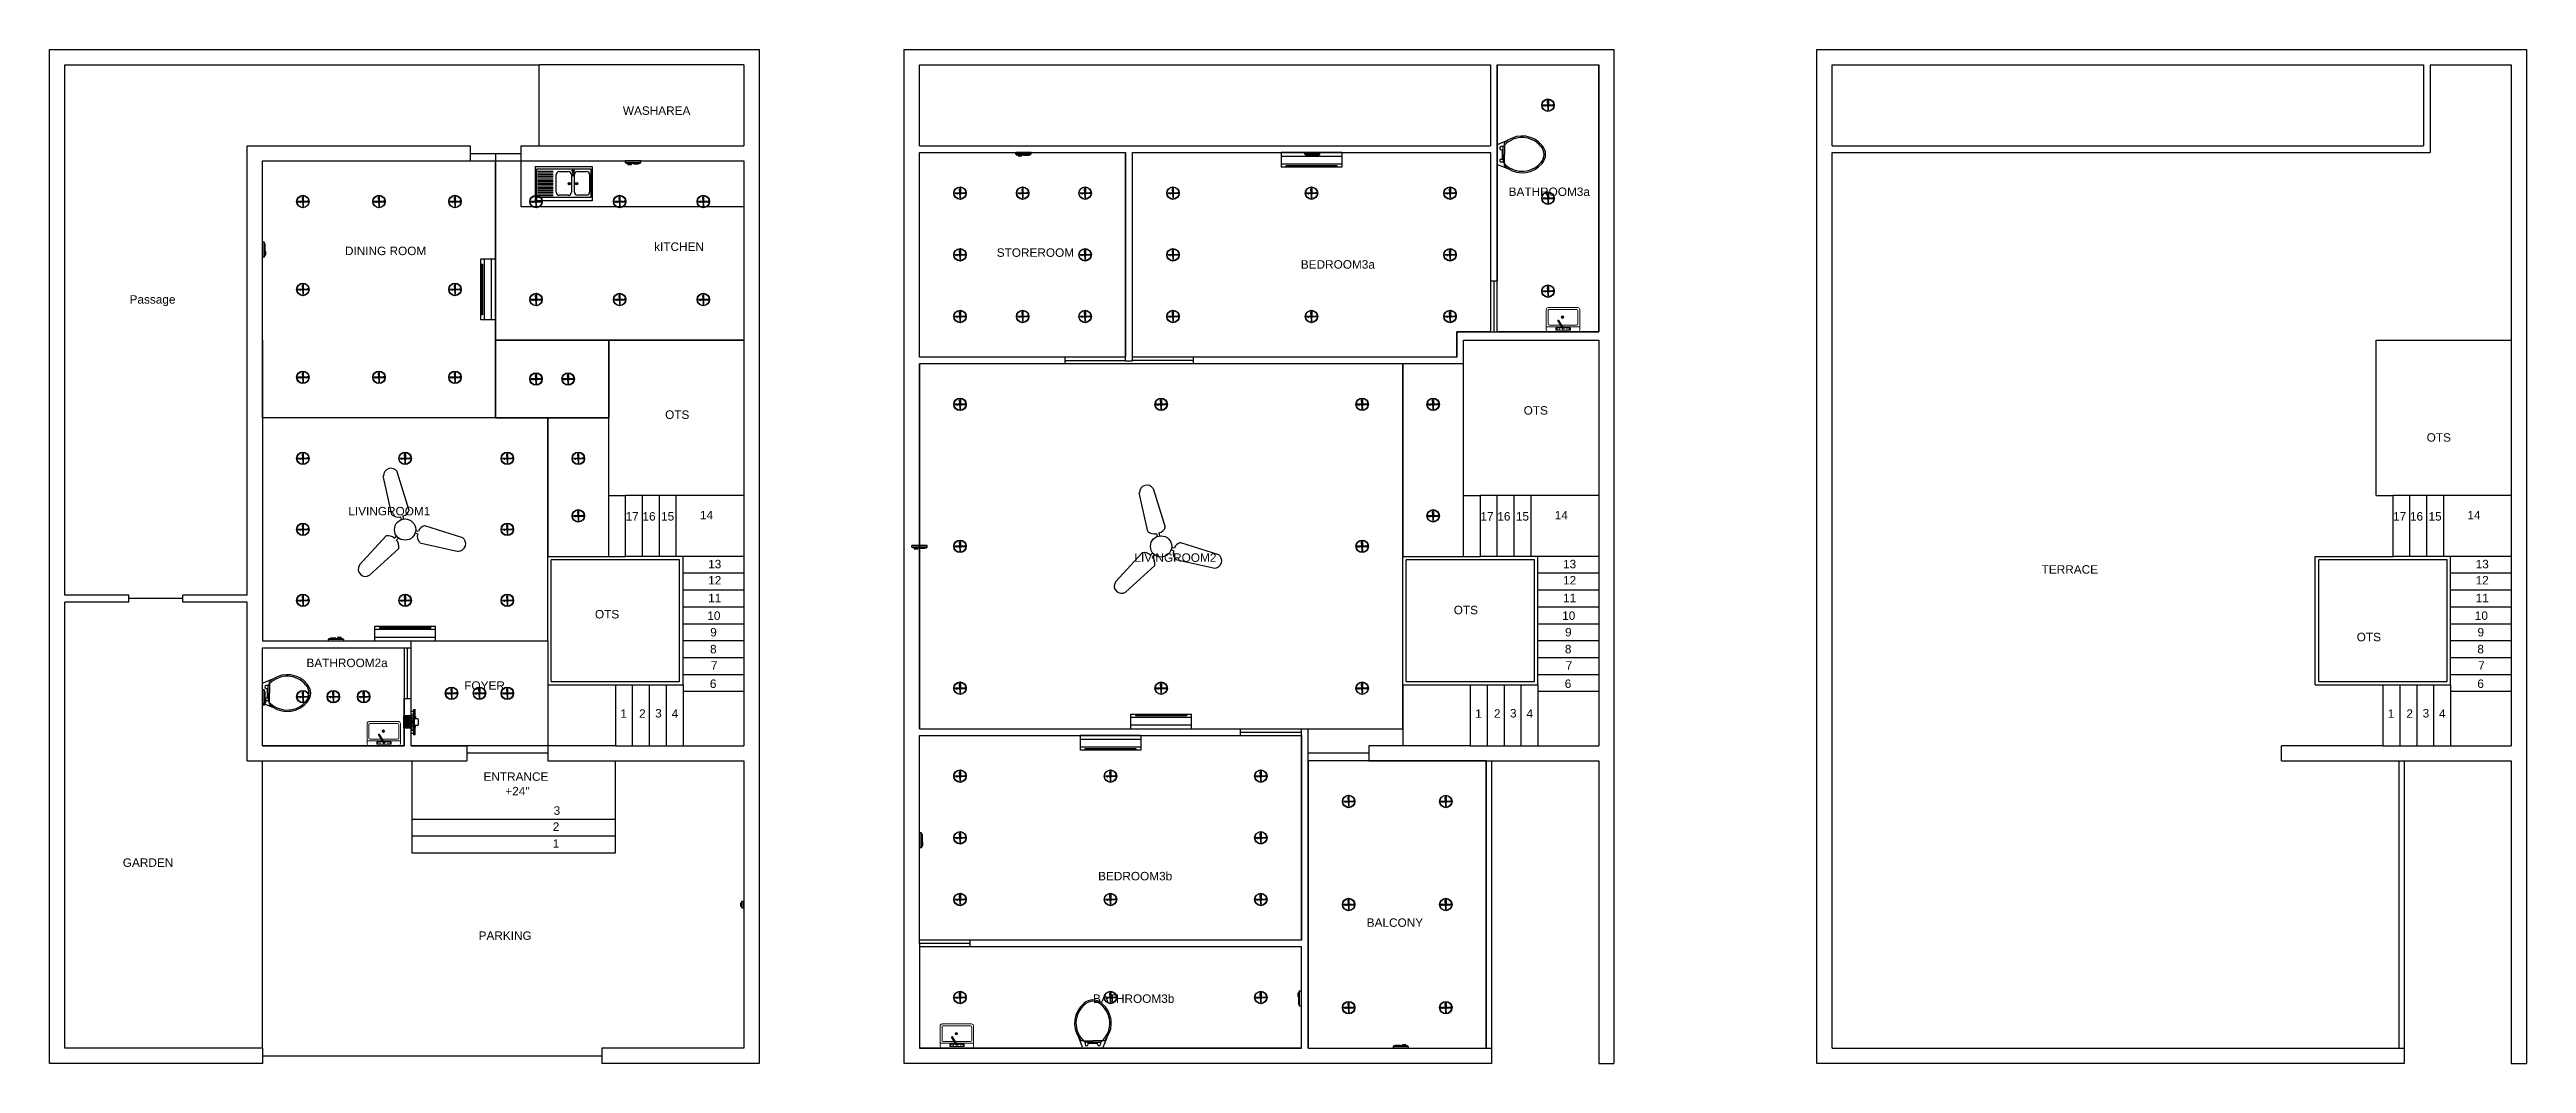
# Model space of a CAD drawing. Header units: inches. Extents: x 26 to 1492, y 12 to 612.
import ezdxf

# ---------------------------------------------------------------- set-up
doc = ezdxf.new("R2010")
doc.units = ezdxf.units.IN
doc.header["$MEASUREMENT"] = 0
for name, color, linetype in [('Balcony', 7, 'Continuous'), ('BathRoom2a', 7, 'Continuous'), ('BathRoom3a', 7, 'Continuous'), ('BathRoom3b', 7, 'Continuous'), ('BedRoom3a', 7, 'Continuous'), ('BedRoom3b', 7, 'Continuous'), ('Boundary', 7, 'Continuous'), ('CeilingLight', 7, 'Continuous'), ('DinningRoom', 7, 'Continuous'), ('Door2.6fPanel', 7, 'Continuous'), ('Door3fPanel', 7, 'Continuous'), ('Door4fPanel', 7, 'Continuous'), ('Entrance', 7, 'Continuous'), ('Entrance_Staircase', 7, 'Continuous'), ('Entrance_wall', 7, 'Continuous'), ('EvSwitch', 7, 'Continuous'), ('Foyer', 7, 'Continuous'), ('Garden', 7, 'Continuous'), ('Kitchen', 7, 'Continuous'), ('LivingRoom1', 7, 'Continuous'), ('LivingRoom2', 7, 'Continuous'), ('Main_gate', 7, 'Continuous'), ('OTS1', 7, 'Continuous'), ('OTS2', 7, 'Continuous'), ('Parking', 7, 'Continuous'), ('Passage', 7, 'Continuous'), ('Sink', 7, 'Continuous'), ('Staircase', 7, 'Continuous'), ('Staircase_innerwall', 7, 'Continuous'), ('Staircase_outertwall', 7, 'Continuous'), ('StoreRoom', 7, 'Continuous'), ('Terrace', 7, 'Continuous'), ('WashArea', 7, 'Continuous'), ('WashBasin', 7, 'Continuous'), ('WC', 7, 'Continuous')]:
    doc.layers.add(name, color=color, linetype=linetype)
doc.styles.get("Standard").update_dxf_attribs({"font": 'arial.ttf'})

# ---------------------------------------------------------------- blocks, each defined once
blk = doc.blocks.new('Sink')
at = {"color": 0}
for p, q in [((0, 20.2), (33.8, 20.2)), ((0, 20.2), (0, 0)), ((0.7, 18.6), (0.7, 2)), ((33.1, 18.6), (0.7, 18.6)), ((10.6, 17.3), (1.6, 17.3)), ((10.6, 16.3), (1.6, 16.3)), ((10.6, 15.3), (1.6, 15.3)), ((12.4, 5), (12.4, 15.5)), ((14.2, 17.3), (19.6, 17.3)), ((21.4, 15.5), (21.4, 5)), ((22.1, 18.1), (22.1, 17.3)), ((22.7, 18.1), (22.1, 18.1)), ((22.1, 17.3), (22.3, 14.8)), ((22.3, 14.8), (22.3, 14.7)), ((22.3, 14.7), (22.4, 14.6)), ((22.7, 17.3), (22.5, 14.8)), ((22.5, 14.8), (22.5, 14.7)), ((22.5, 14.7), (22.5, 14.6)), ((22.7, 18.1), (22.7, 17.3)), ((23.2, 5.1), (23.2, 15.5)), ((25, 17.3), (30.4, 17.3)), ((32.2, 15.5), (32.2, 5.1)), ((33.1, 2), (33.1, 18.6)), ((33.8, 20.2), (33.8, 0)), ((33.8, 15.1), (33.8, 16.7)), ((33.8, 0), (0, 0)), ((0.7, 2), (33.1, 2)), ((10.6, 14.3), (1.6, 14.3)), ((10.6, 13.3), (1.6, 13.3)), ((1.6, 12.4), (10.6, 12.4)), ((1.6, 11.5), (10.6, 11.5)), ((1.6, 10.6), (10.6, 10.6)), ((1.6, 9.7), (10.6, 9.7)), ((1.6, 8.8), (10.6, 8.8)), ((1.6, 7.9), (10.6, 7.9)), ((1.6, 7), (10.6, 7)), ((1.6, 6.1), (10.6, 6.1)), ((1.6, 5.1), (10.6, 5.1)), ((1.6, 5.1), (10.6, 5.1)), ((1.6, 4.1), (10.6, 4.1)), ((1.6, 3.1), (10.6, 3.1)), ((19.6, 3.2), (14.2, 3.2)), ((19.7, 10.4), (20.2, 10.2)), ((19.7, 10.3), (20.1, 10.1)), ((19.9, 9.7), (20.1, 10.1)), ((20, 9.6), (20.2, 10.1)), ((20.2, 10.2), (20.4, 10.7)), ((20.2, 10.1), (20.6, 9.9)), ((20.3, 10.2), (20.5, 10.6)), ((20.3, 10.2), (20.7, 10)), ((22.5, 14.6), (22.4, 14.6)), ((22.4, 14.6), (22.4, 14.6)), ((24.1, 10.3), (24.5, 10.1)), ((24.2, 10.4), (24.6, 10.2)), ((24.3, 9.7), (24.5, 10.1)), ((24.5, 9.6), (24.6, 10.1)), ((24.6, 10.2), (24.8, 10.7)), ((24.6, 10.1), (25.1, 9.9)), ((24.7, 10.2), (24.9, 10.6)), ((24.7, 10.2), (25.1, 10)), ((30.4, 3.3), (25, 3.3))]:
    blk.add_line(p, q, dxfattribs=at)
for points in [[(21.8, 17.4, 0.17747), (21.9, 17.4, 0.103681), (21.9, 17.5, 0.06385), (22, 17.6, 0.050025), (22, 17.7, 0.050025), (22, 17.8, 0.06385), (21.9, 17.9, 0.103681), (21.9, 18, 0.17747), (21.8, 18, 0.17747), (21.8, 18, 0.103681), (21.7, 17.9, 0.06385), (21.7, 17.8, 0.050025), (21.7, 17.7, 0.050025), (21.7, 17.6, 0.06385), (21.7, 17.5, 0.103681), (21.8, 17.4, 0.17747)], [(23, 17.4, -0.17747), (22.9, 17.4, -0.103681), (22.9, 17.5, -0.06385), (22.9, 17.6, -0.050025), (22.8, 17.7, -0.050025), (22.9, 17.8, -0.06385), (22.9, 17.9, -0.103681), (22.9, 18, -0.17747), (23, 18, -0.17747), (23, 18, -0.103681), (23.1, 17.9, -0.06385), (23.1, 17.8, -0.050025), (23.2, 17.7, -0.050025), (23.1, 17.6, -0.06385), (23.1, 17.5, -0.103681), (23.1, 17.4, -0.17747)]]:
    blk.add_lwpolyline(points, format="xyb", close=True, dxfattribs=at)
for points in [[(21.9, 18), (22.1, 17.9)], [(22.1, 17.5), (21.9, 17.4)], [(22.9, 18), (22.7, 17.9)], [(22.7, 17.5), (22.9, 17.4)]]:
    blk.add_lwpolyline(points, dxfattribs=at)
for centre, radius in [((20.2, 10.1), 0.648), ((20.2, 10.1), 0.53), ((24.6, 10.1), 0.648), ((24.6, 10.1), 0.53)]:
    blk.add_circle(centre, radius, dxfattribs=at)
for centre, start, end in [((14.2, 15.5), 90, 180), ((19.6, 15.5), 0, 90), ((25, 15.5), 90, 180), ((30.4, 15.5), 0, 90), ((14.2, 5), 180, 270), ((19.6, 5), 270, 0), ((25, 5.1), 180, 270), ((30.4, 5.1), 270, 0)]:
    blk.add_arc(centre, 1.8, start, end, dxfattribs=at)
blk = doc.blocks.new('WashBasin')
at = {"color": 0, "lineweight": 0}
for p, q in [((-8.8, 0), (8.8, 0)), ((-9.9, -13.2), (-9.9, -1.1)), ((-9.9, -2.9), (9.9, -2.9)), ((-8.8, -12.5), (-8.8, -4.6)), ((8.8, -14.3), (-8.8, -14.3)), ((-8.1, -3.9), (8.1, -3.9)), ((8.1, -13.2), (-8.1, -13.2)), ((-4.4, -2.3), (-4.4, -0.9)), ((-4.4, -0.9), (4.2, -0.9)), ((-0.1, -2.3), (-4.4, -2.3)), ((-4, -1.4), (-4, -1.8)), ((-3.6, -1.4), (-4, -1.4)), ((-4, -1.8), (-3.6, -1.8)), ((-0.2, -2.1), (2.5, -6.7)), ((3.1, -6.4), (0.4, -1.8)), ((4.2, -2.3), (0.7, -2.3)), ((3.4, -1.4), (3.8, -1.4)), ((3.8, -1.8), (3.4, -1.8)), ((3.8, -1.4), (3.8, -1.8)), ((4.2, -0.9), (4.2, -2.3)), ((8.8, -4.6), (8.8, -12.5)), ((9.9, -1.1), (9.9, -13.2))]:
    blk.add_line(p, q, dxfattribs=at)
for centre, radius in [((-3, -1.6), 0.714), ((-0.1, -1.6), 0.535), ((0.3, -8.6), 0.714), ((0.3, -8.6), 0.357), ((2.8, -1.6), 0.714)]:
    blk.add_circle(centre, radius, dxfattribs=at)
for centre, radius, start, end in [((-8.8, -1.1), 1.07, 90, 180), ((8.8, -1.1), 1.07, 0, 90), ((-8.8, -13.2), 1.07, 180, 270), ((-8.1, -4.6), 0.714, 90, 180), ((-8.1, -12.5), 0.714, 180, 270), ((2.8, -6.5), 0.357, 210, 30), ((8.1, -4.6), 0.714, 0, 90), ((8.1, -12.5), 0.714, 270, 0), ((8.8, -13.2), 1.07, 270, 0)]:
    blk.add_arc(centre, radius, start, end, dxfattribs=at)
blk = doc.blocks.new('Toilet sheet')
at = {"layer": 'WC'}
for p, q in [((0, 0), (-5.5, 0)), ((0, 0), (5.5, 0)), ((-6.1, -0.5), (-8.4, -6.3)), ((-6.8, -4.3), (-5.6, -4.3)), ((-5.6, -4.3), (0, -4.3)), ((-4.6, -3.5), (-4.6, -2.3)), ((0, -3.5), (-4.6, -3.5)), ((-2.8, -2.3), (-2.8, -2.9)), ((2.8, -2.9), (-2.8, -2.9)), ((-2.8, -2.9), (-2.8, -3.5)), ((0, -3.5), (4.6, -3.5)), ((5.6, -4.3), (0, -4.3)), ((2.8, -2.3), (2.8, -2.9)), ((2.8, -2.9), (2.8, -3.5)), ((4.6, -3.5), (4.6, -2.3)), ((5.6, -4.3), (6.8, -4.3)), ((6.1, -0.5), (8.4, -6.3))]:
    blk.add_line(p, q, dxfattribs=at)
for centre, radius, start, end in [((-5.5, -0.7), 0.716, 90, 158.9586), ((5.5, -0.7), 0.716, 21.0414, 90), ((4.4, -14.7), 15.3, 146.4185, 230.4294), ((4.4, -14.7), 14.4, 137.0418, 230.4294), ((4.4, -14.7), 15.3, 137.0418, 146.4185), ((4.4, -14.7), 14.4, 133.7957, 137.0418), ((4.4, -14.7), 14.4, 128.5915, 133.7957), ((-3.7, -2.3), 0.911, 0, 180), ((3.7, -2.3), 0.911, 0, 180), ((-4.4, -14.7), 14.4, 46.2043, 51.4085), ((-4.4, -14.7), 14.4, 309.5706, 46.2043), ((-4.4, -14.7), 15.3, 309.5706, 33.5815), ((-4.4, -14.7), 15.3, 33.5815, 42.9582), ((0.4, -19.6), 9.02, 230.4294, 267.624), ((0.4, -19.6), 8.16, 230.4294, 267.3753), ((-0.4, -19.6), 8.16, 272.6247, 309.5706), ((-0.4, -19.6), 9.02, 272.376, 309.5706)]:
    blk.add_arc(centre, radius, start, end, dxfattribs=at)
blk = doc.blocks.new('SM_L')
at = {"layer": 'CeilingLight'}
for p, q in [((-2.9, 0.2), (-0.1, 0.2)), ((-2.9, 0.2), (-2.9, -0.1)), ((-0.1, 3.2), (-0.1, 2.7)), ((-0.1, 3.2), (0.2, 3.2)), ((-0.1, 0.6), (-0.1, 0.2)), ((0.2, 3.2), (0.2, 0.2)), ((0.2, 0.2), (2.1, 0.2)), ((2.7, 0.2), (3.1, 0.2)), ((3.1, 0.2), (2.7, 0.2)), ((3.1, 0.2), (3.1, -0.1)), ((-2.9, -0.1), (-1.9, -0.1)), ((-0.1, -0.2), (-0.1, -2.8)), ((-0.1, -2.8), (0.2, -2.8)), ((0.2, -0.1), (0.2, -0.8)), ((0.2, -2.5), (0.2, -2.8)), ((0.8, -0.1), (3.1, -0.1))]:
    blk.add_line(p, q, dxfattribs=at)
at = {"layer": 'CeilingLight', "color": 2}
for p, q in [((-2.4, -0.1), (-0.1, 0)), ((0.1, -2.4), (-0.3, 2.6)), ((-0.2, 2.1), (-0.3, 2.1)), ((-0.3, 2.1), (-0.3, 1.7)), ((-0.3, 1.7), (-0.2, 1.7)), ((0.3, -2.4), (-0.1, 2.6)), ((0.1, 0.1), (2.6, 0.3)), ((0.1, -0.1), (2.6, 0.1)), ((-2.4, -0.3), (-0.1, -0.1)), ((-1.9, -0.3), (-1.9, -0.4)), ((-1.9, -0.4), (-1.5, -0.4)), ((-1.5, -0.4), (-1.5, -0.3))]:
    blk.add_line(p, q, dxfattribs=at)
at = {"layer": 'CeilingLight'}
for radius in [3.7, 3.5]:
    blk.add_circle((0, 0), radius, dxfattribs=at)
at = {"layer": 'CeilingLight', "color": 2}
for centre, start, end in [((-0.2, 2.6), 8.5783, 180), ((2.6, 0.2), 278.5783, 90), ((-2.4, -0.2), 90, 278.5783), ((0.2, -2.4), 180, 8.5783)]:
    blk.add_arc(centre, 0.1, start, end, dxfattribs=at)
blk = doc.blocks.new('M_SW')
at = {"layer": 'M_SW'}
for p, q in [((-4.5, 1), (4.5, 1)), ((-4.5, 1), (-4.5, 0)), ((-4.5, 0), (4.5, 0)), ((-3.5, 1.5), (3.5, 1.5)), ((-0.1, 1.6), (-3.1, 1.6)), ((-3.1, 1.6), (-3.1, 1.5)), ((-0.1, 1.5), (-0.1, 1.6)), ((2, 2), (1, 2)), ((1, 2), (1, 1.5)), ((2, 1.5), (2, 2)), ((3.1, 2), (2.1, 2)), ((2.1, 2), (2.1, 1.5)), ((3.1, 1.5), (3.1, 2)), ((4.5, 1), (4.5, 0))]:
    blk.add_line(p, q, dxfattribs=at)
for centre, radius, start, end in [((-3.1, -0.5), 2.04, 100.685, 132.4451), ((2.8, -1.1), 2.68, 51.418, 75.4519)]:
    blk.add_arc(centre, radius, start, end, dxfattribs=at)
blk = doc.blocks.new('Fan_C')
for p, q in [((-7.8, 8.8), (-12.9, 31.8)), ((-4.8, 34.3), (2.3, 11.5)), ((-2.8, 7.6), (-2.3, 5.9)), ((-1.3, 8), (-1, 6.2)), ((11.5, 2.3), (33.9, -4.7)), ((-27.1, -21), (-11.2, -3.8)), ((-21.1, -27), (-3.8, -11.2)), ((-6.3, -5.2), (-5, -3.8)), ((-5.1, -6.3), (-3.9, -5)), ((7.4, -2.6), (6, -2.1)), ((7.8, -1.1), (6.3, -0.7)), ((8.8, -7.8), (31.7, -12.9))]:
    blk.add_line(p, q)
blk.add_circle((0, 0), 6.3)
for centre, radius, start, end in [((-8.4, 31.8), 4.44, 34.5304, 180), ((-4, 13.3), 5.88, 230.0301, 281.3685), ((-1.8, 12.2), 4.18, 277.0729, 351.2271), ((12.6, -2.6), 4.99, 102.0465, 162.6695), ((-10, -8.9), 5.23, 45.349, 102.951), ((-8.7, -9.9), 5.05, 345.5105, 46.0309), ((11.7, -4.2), 4.51, 159.0794, 231.394), ((31.4, -8.4), 4.46, 269.8855, 55.1329), ((-23.4, -23.4), 4.35, 147.3699, 302.6658)]:
    blk.add_arc(centre, radius, start, end)
blk = doc.blocks.new('AC')
at = {"layer": 'Edges'}
for p, q in [((-17.9, 8.7), (17.9, 8.7)), ((-17.9, 0), (-17.9, 8.7)), ((17.9, 6.7), (-17.9, 6.7)), ((-17.9, 2.3), (17.9, 2.3)), ((-17.9, 0), (17.9, 0)), ((-15, 8.5), (-11.4, 8.5)), ((-15, 8.3), (-15, 8.5)), ((-11.4, 8.3), (-15, 8.3)), ((-15, 8.2), (-11.4, 8.2)), ((-15, 8), (-15, 8.2)), ((-11.4, 8), (-15, 8)), ((-15, 7.9), (-11.4, 7.9)), ((-15, 7.6), (-15, 7.9)), ((-11.4, 7.6), (-15, 7.6)), ((-11.4, 8.5), (-11.4, 8.3)), ((-11.4, 8.2), (-11.4, 8)), ((-11.4, 7.9), (-11.4, 7.6)), ((-11.2, 8.5), (-7.6, 8.5)), ((-11.2, 8.3), (-11.2, 8.5)), ((-7.6, 8.3), (-11.2, 8.3)), ((-11.2, 8.2), (-7.6, 8.2)), ((-11.2, 8), (-11.2, 8.2)), ((-7.6, 8), (-11.2, 8)), ((-11.2, 7.9), (-7.6, 7.9)), ((-11.2, 7.6), (-11.2, 7.9)), ((-7.6, 7.6), (-11.2, 7.6)), ((-7.6, 8.5), (-7.6, 8.3)), ((-7.6, 8.2), (-7.6, 8)), ((-7.6, 7.9), (-7.6, 7.6)), ((-7.4, 8.5), (-3.9, 8.5)), ((-7.4, 8.3), (-7.4, 8.5)), ((-3.9, 8.3), (-7.4, 8.3)), ((-7.4, 8.2), (-3.9, 8.2)), ((-7.4, 8), (-7.4, 8.2)), ((-3.9, 8), (-7.4, 8)), ((-7.4, 7.9), (-3.9, 7.9)), ((-7.4, 7.6), (-7.4, 7.9)), ((-3.9, 7.6), (-7.4, 7.6)), ((-3.9, 8.5), (-3.9, 8.3)), ((-3.9, 8.2), (-3.9, 8)), ((-3.9, 7.9), (-3.9, 7.6)), ((-3.7, 8.5), (-0.1, 8.5)), ((-3.7, 8.3), (-3.7, 8.5)), ((-0.1, 8.3), (-3.7, 8.3)), ((-3.7, 8.2), (-0.1, 8.2)), ((-3.7, 8), (-3.7, 8.2)), ((-0.1, 8), (-3.7, 8)), ((-3.7, 7.9), (-0.1, 7.9)), ((-3.7, 7.6), (-3.7, 7.9)), ((-0.1, 7.6), (-3.7, 7.6)), ((-0.1, 8.5), (-0.1, 8.3)), ((-0.1, 8.2), (-0.1, 8)), ((-0.1, 7.9), (-0.1, 7.6)), ((0.1, 8.3), (0.1, 8.5)), ((0.1, 8.5), (3.7, 8.5)), ((3.7, 8.3), (0.1, 8.3)), ((0.1, 8), (0.1, 8.2)), ((0.1, 8.2), (3.7, 8.2)), ((3.7, 8), (0.1, 8)), ((0.1, 7.6), (0.1, 7.9)), ((0.1, 7.9), (3.7, 7.9)), ((3.7, 7.6), (0.1, 7.6)), ((3.7, 8.5), (3.7, 8.3)), ((3.7, 8.2), (3.7, 8)), ((3.7, 7.9), (3.7, 7.6)), ((3.9, 8.3), (3.9, 8.5)), ((3.9, 8.5), (7.4, 8.5)), ((7.4, 8.3), (3.9, 8.3)), ((3.9, 8), (3.9, 8.2)), ((3.9, 8.2), (7.4, 8.2)), ((7.4, 8), (3.9, 8)), ((3.9, 7.6), (3.9, 7.9)), ((3.9, 7.9), (7.4, 7.9)), ((7.4, 7.6), (3.9, 7.6)), ((7.4, 8.5), (7.4, 8.3)), ((7.4, 8.2), (7.4, 8)), ((7.4, 7.9), (7.4, 7.6)), ((7.6, 8.3), (7.6, 8.5)), ((7.6, 8.5), (11.2, 8.5)), ((11.2, 8.3), (7.6, 8.3)), ((7.6, 8), (7.6, 8.2)), ((7.6, 8.2), (11.2, 8.2)), ((11.2, 8), (7.6, 8)), ((7.6, 7.6), (7.6, 7.9)), ((7.6, 7.9), (11.2, 7.9)), ((11.2, 7.6), (7.6, 7.6)), ((11.2, 8.5), (11.2, 8.3)), ((11.2, 8.2), (11.2, 8)), ((11.2, 7.9), (11.2, 7.6)), ((11.4, 8.3), (11.4, 8.5)), ((11.4, 8.5), (15, 8.5)), ((15, 8.3), (11.4, 8.3)), ((11.4, 8), (11.4, 8.2)), ((11.4, 8.2), (15, 8.2)), ((15, 8), (11.4, 8)), ((11.4, 7.6), (11.4, 7.9)), ((11.4, 7.9), (15, 7.9)), ((15, 7.6), (11.4, 7.6)), ((15, 8.5), (15, 8.3)), ((15, 8.2), (15, 8)), ((15, 7.9), (15, 7.6)), ((17.9, 0.1), (17.9, 8.7))]:
    blk.add_line(p, q, dxfattribs=at)
blk = doc.blocks.new('MBD')
at = {"color": 11, "true_color": 0xf27172}
for p, q in [((-6.5, 0), (6.5, 0)), ((-6.5, 0), (-6.5, -1.4)), ((-3.6, 4.2), (3.6, 4.2)), ((-3.6, 0), (-3.6, 4.2)), ((-3.6, 3.7), (3.6, 3.7)), ((-3.6, 3.7), (3.6, 3.7)), ((-3.6, 3.5), (3.6, 3.5)), ((-3.6, 2.6), (3.6, 2.6)), ((3.6, 2.5), (-3.6, 2.5)), ((-3.4, 2.1), (-3.6, 2.2)), ((-3.4, 2.1), (-3.4, 0.8)), ((-3.2, 1.9), (-3.4, 1.9)), ((-3.4, 1.2), (-2, 1.2)), ((-3.4, 0.8), (-2.7, 0.7)), ((-3.3, 3.5), (-3.3, 3.7)), ((-3.3, 3.6), (-2.1, 3.6)), ((-3.3, 3.6), (-2.1, 3.6)), ((-3.3, 1.9), (-3.3, 2.5)), ((-3.3, 2.5), (-3.2, 2.4)), ((-3.3, 1.3), (-3.3, 1.5)), ((-3.3, 1.5), (-3.2, 1.5)), ((-2.1, 1.3), (-3.3, 1.3)), ((-3.2, 1.5), (-3.2, 2.4)), ((-2.2, 2.4), (-3.2, 2.4)), ((-3.2, 1.8), (-3.1, 1.8)), ((-3.1, 1.6), (-3.2, 1.6)), ((-3.2, 1.5), (-3.2, 1.3)), ((-3.1, 1.6), (-3.1, 1.8)), ((-2.7, 1.3), (-2.7, 0)), ((-2.7, 0.7), (-2, 0.8)), ((-2.5, 2.5), (-2.6, 2.4)), ((-2.5, 4.2), (-2.5, 3.7)), ((-2.5, 2.5), (-2.5, 3.5)), ((-2.3, 1.8), (-2.2, 1.8)), ((-2.3, 1.6), (-2.3, 1.8)), ((-2.2, 1.6), (-2.3, 1.6)), ((-2.2, 2.4), (-2.1, 2.5)), ((-2.2, 1.5), (-2.2, 2.4)), ((-2, 1.9), (-2.2, 1.9)), ((-2.2, 1.5), (-2.2, 1.3)), ((-2.2, 1.5), (-2.1, 1.5)), ((-2.1, 3.5), (-2.1, 3.7)), ((-2.1, 1.9), (-2.1, 2.5)), ((-2.1, 1.3), (-2.1, 1.5)), ((-1.8, 2.2), (-2, 2.1)), ((-2, 2.1), (-2, 0.8)), ((-1.8, 4.2), (-1.8, 0)), ((-1.6, 2.1), (-1.8, 2.2)), ((-1.6, 2.1), (-1.6, 0.8)), ((-1.3, 1.9), (-1.6, 1.9)), ((-1.6, 1.2), (-0.2, 1.2)), ((-1.6, 0.8), (-0.9, 0.7)), ((-1.5, 3.5), (-1.5, 3.7)), ((-1.5, 3.6), (-0.3, 3.6)), ((-1.5, 3.6), (-0.3, 3.6)), ((-1.5, 1.9), (-1.5, 2.5)), ((-1.5, 2.5), (-1.3, 2.4)), ((-1.5, 1.3), (-1.5, 1.5)), ((-1.5, 1.5), (-1.3, 1.5)), ((-0.3, 1.3), (-1.5, 1.3)), ((-1.4, 1.5), (-1.4, 1.3)), ((-1.3, 1.5), (-1.3, 2.4)), ((-0.4, 2.4), (-1.3, 2.4)), ((-1.3, 1.6), (-1.3, 1.8)), ((-1.3, 1.8), (-1.3, 1.8)), ((-1.3, 1.6), (-1.3, 1.6)), ((-0.9, 1.3), (-0.9, 0)), ((-0.9, 0.7), (-0.2, 0.8)), ((-0.7, 2.5), (-0.8, 2.4)), ((-0.7, 4.2), (-0.7, 3.7)), ((-0.7, 2.5), (-0.7, 3.5)), ((-0.5, 1.8), (-0.4, 1.8)), ((-0.5, 1.6), (-0.5, 1.8)), ((-0.4, 1.6), (-0.5, 1.6)), ((-0.4, 2.4), (-0.3, 2.5)), ((-0.4, 1.5), (-0.4, 2.4)), ((-0.2, 1.9), (-0.4, 1.9)), ((-0.4, 1.5), (-0.4, 1.3)), ((-0.4, 1.5), (-0.3, 1.5)), ((-0.3, 3.5), (-0.3, 3.7)), ((-0.3, 1.9), (-0.3, 2.5)), ((-0.3, 1.3), (-0.3, 1.5)), ((0, 2.2), (-0.2, 2.1)), ((-0.2, 2.1), (-0.2, 0.8)), ((0, 4.2), (0, 0)), ((0.2, 2.1), (0, 2.2)), ((0.2, 2.1), (0.2, 0.8)), ((0.5, 1.9), (0.2, 1.9)), ((0.2, 1.2), (1.6, 1.2)), ((0.2, 0.8), (0.9, 0.7)), ((0.3, 3.5), (0.3, 3.7)), ((0.3, 3.6), (1.5, 3.6)), ((0.3, 3.6), (1.5, 3.6)), ((0.3, 1.9), (0.3, 2.5)), ((0.3, 2.5), (0.5, 2.4)), ((0.3, 1.3), (0.3, 1.5)), ((0.3, 1.5), (0.5, 1.5)), ((1.5, 1.3), (0.3, 1.3)), ((0.4, 1.5), (0.4, 1.3)), ((0.5, 1.5), (0.5, 2.4)), ((1.4, 2.4), (0.5, 2.4)), ((0.5, 1.6), (0.5, 1.8)), ((0.5, 1.8), (0.5, 1.8)), ((0.5, 1.6), (0.5, 1.6)), ((0.9, 1.3), (0.9, 0)), ((0.9, 0.7), (1.6, 0.8)), ((1.1, 2.5), (1, 2.4)), ((1.1, 4.2), (1.1, 3.7)), ((1.1, 2.5), (1.1, 3.5)), ((1.3, 1.8), (1.4, 1.8)), ((1.3, 1.6), (1.3, 1.8)), ((1.4, 1.6), (1.3, 1.6)), ((1.4, 2.4), (1.5, 2.5)), ((1.4, 1.5), (1.4, 2.4)), ((1.6, 1.9), (1.4, 1.9)), ((1.4, 1.5), (1.4, 1.3)), ((1.4, 1.5), (1.5, 1.5)), ((1.5, 3.5), (1.5, 3.7)), ((1.5, 1.9), (1.5, 2.5)), ((1.5, 1.3), (1.5, 1.5)), ((1.8, 2.2), (1.6, 2.1)), ((1.6, 2.1), (1.6, 0.8)), ((1.8, 4.2), (1.8, 0)), ((2, 2.1), (1.8, 2.2)), ((2, 2.1), (2, 0.8)), ((2.3, 1.9), (2, 1.9)), ((2, 1.2), (3.4, 1.2)), ((2, 0.8), (2.7, 0.7)), ((2.1, 3.5), (2.1, 3.7)), ((2.1, 3.6), (3.3, 3.6)), ((2.1, 3.6), (3.3, 3.6)), ((2.1, 1.9), (2.1, 2.5)), ((2.1, 2.5), (2.3, 2.4)), ((2.1, 1.3), (2.1, 1.5)), ((2.1, 1.5), (2.3, 1.5)), ((3.3, 1.3), (2.1, 1.3)), ((2.2, 1.5), (2.2, 1.3)), ((2.3, 1.5), (2.3, 2.4)), ((3.2, 2.4), (2.3, 2.4)), ((2.3, 1.6), (2.3, 1.8)), ((2.3, 1.8), (2.3, 1.8)), ((2.3, 1.6), (2.3, 1.6)), ((2.7, 1.3), (2.7, 0)), ((2.7, 0.7), (3.4, 0.8)), ((2.9, 2.5), (2.8, 2.4)), ((2.9, 4.2), (2.9, 3.7)), ((2.9, 2.5), (2.9, 3.5)), ((3.1, 1.8), (3.2, 1.8)), ((3.1, 1.6), (3.1, 1.8)), ((3.2, 1.6), (3.1, 1.6)), ((3.2, 2.4), (3.3, 2.5)), ((3.2, 1.5), (3.2, 2.4)), ((3.4, 1.9), (3.2, 1.9)), ((3.2, 1.5), (3.2, 1.3)), ((3.2, 1.5), (3.3, 1.5)), ((3.3, 3.5), (3.3, 3.7)), ((3.3, 1.9), (3.3, 2.5)), ((3.3, 1.3), (3.3, 1.5)), ((3.6, 2.2), (3.4, 2.1)), ((3.4, 2.1), (3.4, 0.8)), ((3.6, 0), (3.6, 4.2)), ((3.6, 4.2), (3.6, 0)), ((6.5, 0), (6.5, -1.4)), ((-2.3, -1.4), (-7.5, -1.4)), ((-7.5, -2.5), (-7.5, -1.4)), ((-7.5, -2.5), (-1.9, -2.5)), ((-5.1, -1), (-5.3, -1.2)), ((-5.1, -1.2), (-5.3, -1.2)), ((-5, -1), (-5.1, -1)), ((-5.1, -1.4), (-5.1, -1.2)), ((-5, -1.4), (-5, -1)), ((-3.3, -1.4), (-3.3, -1.2)), ((-3.3, -1.2), (-3.2, -1.2)), ((-3.3, -2.5), (-3.3, -2.6)), ((-3.3, -2.6), (-2.1, -2.6)), ((-3.2, -1.4), (-3.2, -1.2)), ((-2.1, -2.6), (-2.1, -2.5)), ((1.9, -2.5), (7.5, -2.5)), ((7.5, -1.4), (2.3, -1.4)), ((3.2, -1.4), (3.2, -1.2)), ((3.3, -1.2), (3.2, -1.2)), ((3.3, -1.4), (3.3, -1.2)), ((5, -1), (5.1, -1)), ((5, -1.4), (5, -1)), ((5.3, -1.2), (5.1, -1)), ((5.1, -1.4), (5.1, -1.2)), ((5.1, -1.2), (5.3, -1.2)), ((7.5, -1.4), (7.5, -2.5))]:
    blk.add_line(p, q, dxfattribs=at)
for p, q in [((-2.3, 0), (-2.3, -2.1)), ((2.3, 0), (-2.3, 0)), ((-2.3, -2.1), (2.3, -2.1)), ((-1.9, -2.1), (-1.9, -3.9)), ((-1.4, -4.5), (1.3, -4.5)), ((-0.7, -0.1), (0.7, -0.1)), ((-0.7, -2), (0.7, -2)), ((0.9, -1.7), (0.9, -0.3)), ((1.9, -3.9), (1.9, -2.1)), ((2.3, -2.1), (2.3, 0))]:
    blk.add_line(p, q)
at = {"ltscale": 10}
blk.add_line((-0.9, -0.3), (-0.9, -1.7), dxfattribs=at)
at = {"color": 242, "true_color": 0xcd2027}
for p, q in [((2.1, -2.5), (2.1, -2.6)), ((3.3, -2.6), (2.1, -2.6)), ((3.3, -2.5), (3.3, -2.6))]:
    blk.add_line(p, q, dxfattribs=at)
for centre, radius in [((-0.7, -0.3), 0.0378), ((-0.7, -1.7), 0.0378), ((0, -0.8), 0.539), ((0.7, -0.3), 0.0378), ((0.7, -1.7), 0.0378)]:
    blk.add_circle(centre, radius)
for centre, radius, start, end in [((-1.4, -3.9), 0.572, 180, 270), ((-0.7, -0.3), 0.215, 90, 180), ((-0.7, -1.8), 0.188, 173.205, 270), ((0.7, -0.3), 0.215, 0, 90), ((0.7, -1.7), 0.215, 270, 0), ((1.3, -3.9), 0.572, 270, 0)]:
    blk.add_arc(centre, radius, start, end)
blk = doc.blocks.new('EvSwitch')
at = {"layer": 'EvSwitch'}
for p, q in [((-2, 1), (2, 1)), ((-2, 1), (-2, 0)), ((-2, 0), (2, 0)), ((-1, 1.5), (1, 1.5)), ((0.9, 2), (-0.9, 2)), ((-0.9, 2), (-0.9, 1.5)), ((-0.6, 1.9), (-0.3, 1.6)), ((-0.3, 1.6), (0.4, 1.6)), ((0.4, 1.6), (0.7, 1.8)), ((0.9, 1.5), (0.9, 2)), ((2, 1), (2, 0))]:
    blk.add_line(p, q, dxfattribs=at)
for centre, radius, start, end in [((-0.6, -0.5), 2.04, 100.685, 132.4451), ((0.3, -1.1), 2.68, 51.418, 75.4519)]:
    blk.add_arc(centre, radius, start, end, dxfattribs=at)

msp = doc.modelspace()

# ---------------------------------------------------------------- linework, layer by layer
for p, q in [((1081, 555), (1081, 603)), ((1081, 603), (1431, 603)), ((1431, 603), (1431, 555)), ((289.8, 394), (289.8, 546)), ((436.8, 546), (436.8, 440)), ((1081, 555), (1431, 555)), ((436.8, 440), (356.8, 440)), ((356.8, 440), (356.8, 394)), ((858.8, 430), (702.8, 430)), ((862.8, 426), (702.8, 426)), ((356.8, 394), (289.8, 394)), ((1483, 348), (1483, 200)), ((239.8, 262), (320.8, 262)), ((1483, 191), (1483, 12)), ((1483, 12), (1492, 12))]:
    msp.add_line(p, q)
at = {"layer": 'Balcony'}
for p, q in [((770.8, 21), (770.8, 210)), ((806.8, 200), (806.8, 191)), ((806.8, 191), (879.3, 191)), ((876.3, 191), (876.3, 21)), ((879.3, 191), (879.3, 21)), ((770.8, 21), (879.3, 21))]:
    msp.add_line(p, q, dxfattribs=at)
msp.add_lwpolyline([(770.8, 21), (876.3, 21), (876.3, 191), (770.8, 191)], close=True, dxfattribs=at)
at = {"layer": 'BathRoom2a'}
for p, q in [((151.8, 200), (151.8, 258)), ((151.8, 258), (239.8, 258)), ((235.8, 200), (235.8, 228)), ((235.8, 228), (239.8, 228)), ((151.8, 200), (235.8, 200))]:
    msp.add_line(p, q, dxfattribs=at)
msp.add_lwpolyline([(151.8, 258), (235.8, 258), (235.8, 200), (151.8, 200)], close=True, dxfattribs=at)
at = {"layer": 'BathRoom3a'}
for p, q in [((882.8, 603), (882.8, 475)), ((882.8, 603), (942.8, 603)), ((942.8, 445), (942.8, 603)), ((880.8, 445), (942.8, 445))]:
    msp.add_line(p, q, dxfattribs=at)
at = {"layer": 'BathRoom3b'}
for p, q in [((540.8, 83), (540.8, 21)), ((570.8, 81), (570.8, 85)), ((766.8, 81), (570.8, 81)), ((766.8, 21), (766.8, 81)), ((766.8, 21), (540.8, 21))]:
    msp.add_line(p, q, dxfattribs=at)
msp.add_lwpolyline([(766.8, 81), (540.8, 81), (540.8, 21), (766.8, 21)], close=True, dxfattribs=at)
at = {"layer": 'BedRoom3a'}
for p, q in [((666.8, 551), (878.8, 551)), ((666.8, 427.8), (666.8, 551)), ((878.8, 551), (878.8, 475)), ((878.8, 475), (882.8, 475)), ((858.8, 430), (858.8, 445)), ((858.8, 445), (880.8, 445)), ((702.8, 430), (702.8, 426)), ((858.8, 430), (702.8, 430))]:
    msp.add_line(p, q, dxfattribs=at)
msp.add_lwpolyline([(882.8, 603), (942.8, 603), (942.8, 445), (882.8, 445)], close=True, dxfattribs=at)
msp.add_lwpolyline([(666.8, 551), (878.8, 551), (878.8, 445), (858.8, 445), (858.8, 430), (666.8, 430), (666.8, 551)], dxfattribs=at)
at = {"layer": 'BedRoom3b'}
for p, q in [((540.8, 83), (540.8, 206)), ((540.8, 206), (730.8, 206)), ((730.8, 206), (730.8, 210)), ((766.8, 85), (766.8, 210)), ((766.8, 85), (570.8, 85))]:
    msp.add_line(p, q, dxfattribs=at)
msp.add_lwpolyline([(540.8, 206), (766.8, 206), (766.8, 85), (540.8, 85)], close=True, dxfattribs=at)
at = {"layer": 'Boundary'}
for p, q in [((25.8, 12), (25.8, 612)), ((25.8, 612), (445.8, 612)), ((445.8, 612), (445.8, 12)), ((531.8, 12), (531.8, 612)), ((531.8, 612), (951.8, 612)), ((540.8, 555), (540.8, 603)), ((540.8, 603), (878.8, 603)), ((878.8, 603), (878.8, 555)), ((951.8, 612), (951.8, 12)), ((1072, 12), (1072, 612)), ((1072, 612), (1492, 612)), ((1492, 612), (1492, 12)), ((540.8, 555), (878.8, 555)), ((879.3, 191), (942.8, 191)), ((942.8, 191), (942.8, 12)), ((1419.5, 191), (1483, 191)), ((151.8, 21), (151.8, 12)), ((352.8, 21), (352.8, 12)), ((879.3, 21), (879.3, 12)), ((1419.5, 21), (1419.5, 12)), ((151.8, 12), (25.8, 12)), ((445.8, 12), (352.8, 12)), ((879.3, 12), (531.8, 12)), ((942.8, 12), (951.8, 12)), ((1419.5, 12), (1072, 12))]:
    msp.add_line(p, q, dxfattribs=at)
at = {"layer": 'DinningRoom'}
for p, q in [((151.8, 440), (151.8, 546)), ((151.8, 546), (274.8, 546)), ((274.8, 555), (274.8, 546)), ((289.8, 550.5), (289.8, 394)), ((289.8, 394), (151.8, 394))]:
    msp.add_line(p, q, dxfattribs=at)
msp.add_lwpolyline([(151.8, 546), (289.8, 546), (289.8, 394), (151.8, 394)], close=True, dxfattribs=at)
at = {"layer": 'Door2.6fPanel'}
for p, q in [((274.8, 550.5), (304.8, 550.5)), ((880.8, 475), (880.8, 445)), ((237.8, 228), (237.8, 258)), ((570.8, 83), (540.8, 83))]:
    msp.add_line(p, q, dxfattribs=at)
at = {"layer": 'Door3fPanel'}
for p, q in [((626.8, 428), (662.8, 428)), ((702.8, 428), (666.8, 428)), ((730.8, 208), (766.8, 208)), ((806.8, 195.5), (770.8, 195.5))]:
    msp.add_line(p, q, dxfattribs=at)
at = {"layer": 'Door4fPanel'}
msp.add_line((320.8, 195.5), (272.8, 195.5), dxfattribs=at)
at = {"layer": 'Entrance'}
for p, q in [((272.8, 200), (272.8, 191)), ((320.8, 200), (320.8, 191))]:
    msp.add_line(p, q, dxfattribs=at)
at = {"layer": 'Entrance_Staircase'}
for p, q in [((240.2, 191), (240.2, 136.6)), ((360.8, 136.6), (360.8, 191)), ((240.2, 156.6), (360.8, 156.6)), ((240.2, 146.6), (360.8, 146.6)), ((240.2, 136.6), (360.8, 136.6))]:
    msp.add_line(p, q, dxfattribs=at)
at = {"layer": 'Entrance_wall'}
for p, q in [((233.5, 191), (272.8, 191)), ((320.8, 191), (371, 191))]:
    msp.add_line(p, q, dxfattribs=at)
at = {"layer": 'Foyer'}
for p, q in [((320.8, 312), (366.8, 312)), ((320.8, 262), (320.8, 200)), ((320.8, 236), (360.8, 236)), ((826.8, 236), (866.8, 236)), ((239.8, 200), (239.8, 228)), ((239.8, 200), (272.8, 200)), ((360.8, 200), (320.8, 200))]:
    msp.add_line(p, q, dxfattribs=at)
msp.add_lwpolyline([(239.8, 262), (320.8, 262), (320.8, 200), (239.8, 200)], close=True, dxfattribs=at)
at = {"layer": 'Garden'}
for p, q in [((72.8, 285), (34.8, 285)), ((34.8, 21), (34.8, 285)), ((142.8, 285), (104.8, 285)), ((142.8, 191), (142.8, 285)), ((142.8, 191), (151.8, 191)), ((151.8, 21), (151.8, 191)), ((151.8, 21), (34.8, 21))]:
    msp.add_line(p, q, dxfattribs=at)
at = {"layer": 'Kitchen'}
for p, q in [((304.8, 555), (304.8, 546)), ((304.8, 546), (436.8, 546)), ((304.8, 546), (304.8, 519)), ((436.8, 546), (436.8, 440)), ((304.8, 519), (436.8, 519)), ((289.8, 394), (356.8, 394))]:
    msp.add_line(p, q, dxfattribs=at)
for points in [[(436.8, 440), (289.8, 440), (289.8, 546), (436.8, 546)], [(289.8, 440), (356.8, 440), (356.8, 394), (289.8, 394)]]:
    msp.add_lwpolyline(points, close=True, dxfattribs=at)
at = {"layer": 'LivingRoom1'}
for p, q in [((151.8, 440), (151.8, 262)), ((320.8, 262), (320.8, 312)), ((151.8, 262), (239.8, 262)), ((239.8, 258), (239.8, 262))]:
    msp.add_line(p, q, dxfattribs=at)
for points in [[(151.8, 394), (151.8, 262), (320.8, 262), (320.8, 394), (151.8, 394)], [(320.8, 394), (320.8, 312), (356.8, 312), (356.8, 394), (320.8, 394)]]:
    msp.add_lwpolyline(points, dxfattribs=at)
at = {"layer": 'LivingRoom2'}
for p, q in [((540.8, 210), (540.8, 426)), ((626.8, 426), (540.8, 426)), ((662.8, 427.8), (666.8, 427.8)), ((862.8, 426), (702.8, 426)), ((862.8, 348), (872.8, 348)), ((1403, 348), (1413, 348)), ((826.8, 236), (826.8, 312)), ((826.8, 312), (872.8, 312)), ((826.8, 236), (826.8, 200)), ((540.8, 210), (730.8, 210)), ((766.8, 210), (770.8, 210)), ((866.8, 200), (806.8, 200))]:
    msp.add_line(p, q, dxfattribs=at)
for points in [[(540.8, 210), (826.8, 210), (826.8, 426), (540.8, 426)], [(826.8, 312), (862.8, 312), (862.8, 426), (826.8, 426)]]:
    msp.add_lwpolyline(points, close=True, dxfattribs=at)
at = {"layer": 'Main_gate'}
msp.add_line((151.8, 16.5), (352.8, 16.5), dxfattribs=at)
at = {"layer": 'OTS1'}
for p, q in [((356.8, 440), (436.8, 440)), ((356.8, 348), (356.8, 440)), ((436.8, 440), (436.8, 348)), ((862.8, 440), (942.8, 440)), ((862.8, 348), (862.8, 440)), ((942.8, 440), (942.8, 348)), ((1403, 440), (1483, 440)), ((1403, 348), (1403, 440)), ((1483, 440), (1483, 348)), ((356.8, 348), (366.8, 348))]:
    msp.add_line(p, q, dxfattribs=at)
at = {"layer": 'OTS2'}
for p, q in [((322.8, 238), (322.8, 310)), ((398.8, 310), (322.8, 310)), ((398.8, 238), (398.8, 310)), ((828.8, 238), (828.8, 310)), ((904.8, 310), (828.8, 310)), ((904.8, 238), (904.8, 310)), ((1369, 238), (1369, 310)), ((1445, 310), (1369, 310)), ((1445, 238), (1445, 310)), ((322.8, 238), (398.8, 238)), ((828.8, 238), (904.8, 238)), ((1369, 238), (1445, 238))]:
    msp.add_line(p, q, dxfattribs=at)
at = {"layer": 'Parking'}
for p, q in [((151.8, 191), (233.5, 191)), ((371, 191), (436.8, 191)), ((436.8, 191), (436.8, 21)), ((436.8, 21), (352.8, 21))]:
    msp.add_line(p, q, dxfattribs=at)
at = {"layer": 'Passage'}
for p, q in [((34.8, 289), (34.8, 603)), ((34.8, 603), (315.7, 603)), ((142.8, 289), (142.8, 555)), ((142.8, 555), (274.8, 555)), ((72.8, 289), (34.8, 289)), ((72.8, 285), (72.8, 289)), ((142.8, 289), (104.8, 289)), ((104.8, 285), (104.8, 289))]:
    msp.add_line(p, q, dxfattribs=at)
at = {"layer": 'Staircase'}
for p, q in [((366.8, 312), (366.8, 348)), ((376.8, 312), (376.8, 348)), ((386.8, 312), (386.8, 348)), ((396.8, 312), (396.8, 348)), ((872.8, 312), (872.8, 348)), ((882.8, 312), (882.8, 348)), ((892.8, 312), (892.8, 348)), ((902.8, 312), (902.8, 348)), ((1413, 312), (1413, 348)), ((1423, 312), (1423, 348)), ((1433, 312), (1433, 348)), ((1443, 312), (1443, 348)), ((436.8, 312), (400.8, 312)), ((942.8, 312), (906.8, 312)), ((1483, 312), (1447, 312)), ((436.8, 302), (400.8, 302)), ((942.8, 302), (906.8, 302)), ((1483, 302), (1447, 302)), ((436.8, 292), (400.8, 292)), ((436.8, 282), (400.8, 282)), ((942.8, 292), (906.8, 292)), ((942.8, 282), (906.8, 282)), ((1483, 292), (1447, 292)), ((1483, 282), (1447, 282)), ((436.8, 272), (400.8, 272)), ((942.8, 272), (906.8, 272)), ((1483, 272), (1447, 272)), ((436.8, 262), (400.8, 262)), ((436.8, 252), (400.8, 252)), ((942.8, 262), (906.8, 262)), ((942.8, 252), (906.8, 252)), ((1483, 262), (1447, 262)), ((1483, 252), (1447, 252)), ((360.8, 236), (360.8, 200)), ((370.8, 236), (370.8, 200)), ((380.8, 236), (380.8, 200)), ((390.8, 236), (390.8, 200)), ((436.8, 242), (400.8, 242)), ((400.8, 236), (400.8, 200)), ((866.8, 236), (866.8, 200)), ((876.8, 236), (876.8, 200)), ((886.8, 236), (886.8, 200)), ((896.8, 236), (896.8, 200)), ((942.8, 242), (906.8, 242)), ((906.8, 236), (906.8, 200)), ((1407, 236), (1407, 200)), ((1417, 236), (1417, 200)), ((1427, 236), (1427, 200)), ((1437, 236), (1437, 200)), ((1483, 242), (1447, 242)), ((1447, 236), (1447, 200)), ((436.8, 232), (400.8, 232)), ((942.8, 232), (906.8, 232)), ((1483, 232), (1447, 232))]:
    msp.add_line(p, q, dxfattribs=at)
at = {"layer": 'Staircase_innerwall'}
for p, q in [((400.8, 312), (366.8, 312)), ((400.8, 236), (400.8, 312)), ((906.8, 312), (872.8, 312)), ((906.8, 236), (906.8, 312)), ((1447, 312), (1413, 312)), ((1447, 236), (1447, 312)), ((104.8, 287), (72.8, 287)), ((360.8, 236), (400.8, 236)), ((866.8, 236), (906.8, 236)), ((1407, 236), (1447, 236))]:
    msp.add_line(p, q, dxfattribs=at)
at = {"layer": 'Staircase_outertwall'}
for p, q in [((436.8, 348), (366.8, 348)), ((436.8, 348), (436.8, 200)), ((942.8, 348), (872.8, 348)), ((942.8, 348), (942.8, 200)), ((1483, 348), (1413, 348)), ((360.8, 200), (436.8, 200)), ((866.8, 200), (942.8, 200)), ((1407, 200), (1483, 200))]:
    msp.add_line(p, q, dxfattribs=at)
at = {"layer": 'StoreRoom'}
for p, q in [((540.8, 551), (662.8, 551)), ((540.8, 430), (540.8, 551)), ((662.8, 427.8), (662.8, 551)), ((626.8, 430), (540.8, 430)), ((626.8, 430), (626.8, 426))]:
    msp.add_line(p, q, dxfattribs=at)
msp.add_lwpolyline([(540.8, 551), (662.8, 551), (662.8, 430), (540.8, 430)], close=True, dxfattribs=at)
at = {"layer": 'Terrace'}
for p, q in [((1435, 603), (1435, 551)), ((1435, 603), (1483, 603)), ((1483, 603), (1483, 440)), ((1081, 21), (1081, 551)), ((1081, 551), (1435, 551)), ((1367, 236), (1367, 312)), ((1367, 312), (1413, 312)), ((1367, 236), (1407, 236)), ((1407, 200), (1347, 200)), ((1347, 191), (1347, 200)), ((1347, 191), (1419.5, 191)), ((1416.5, 191), (1416.5, 21)), ((1419.5, 191), (1419.5, 21)), ((1081, 21), (1419.5, 21))]:
    msp.add_line(p, q, dxfattribs=at)
at = {"layer": 'WashArea'}
for p, q in [((315.7, 555), (315.7, 603)), ((436.8, 603), (315.7, 603)), ((436.8, 603), (436.8, 555)), ((304.8, 555), (436.8, 555))]:
    msp.add_line(p, q, dxfattribs=at)

# ---------------------------------------------------------------- block references
for p, rotation in [((772.8, 551), 180), ((289.8, 470), 90), ((653.8, 206), 180)]:
    msp.add_blockref('AC', p, dxfattribs=dict(rotation=rotation))
for name, p in [('Fan_C', (236.3, 327.9)), ('Fan_C', (683.8, 317.9)), ('AC', (236.3, 262)), ('AC', (683.8, 210))]:
    msp.add_blockref(name, p)
at = {"layer": 'CeilingLight'}
for p in [(912.8, 579), (564.8, 527), (601.8, 527), (638.8, 527), (690.8, 527), (772.8, 527), (854.8, 527), (175.8, 522), (220.8, 522), (265.8, 522), (313.8, 522), (363.3, 522), (412.8, 522), (912.8, 524), (564.8, 490.5), (638.8, 490.5), (690.8, 490.5), (854.8, 490.5), (175.8, 470), (265.8, 470), (912.8, 469), (313.8, 464), (363.3, 464), (412.8, 464), (564.8, 454), (601.8, 454), (638.8, 454), (690.8, 454), (772.8, 454), (854.8, 454), (175.8, 418), (220.8, 418), (265.8, 418), (313.8, 417), (332.8, 417), (564.8, 402), (683.8, 402), (802.8, 402), (844.8, 402), (175.8, 370), (236.3, 370), (296.8, 370), (338.8, 370), (338.8, 336), (844.8, 336), (175.8, 328), (296.8, 328), (564.8, 318), (802.8, 318), (175.8, 286), (236.3, 286), (296.8, 286), (263.8, 231), (280.3, 231), (296.8, 231), (564.8, 234), (683.8, 234), (802.8, 234), (175.8, 229), (193.8, 229), (211.8, 229), (564.8, 182), (653.8, 182), (742.8, 182), (794.8, 167), (852.3, 167), (564.8, 145.5), (742.8, 145.5), (564.8, 109), (653.8, 109), (742.8, 109), (794.8, 106), (852.3, 106), (564.8, 51), (653.8, 51), (742.8, 51), (794.8, 45), (852.3, 45)]:
    msp.add_blockref('SM_L', p, dxfattribs=at)
at = {"layer": 'EvSwitch', "rotation": 90}
msp.add_blockref('EvSwitch', (436.8, 106), dxfattribs=at)
at = {"layer": 'M_SW'}
for p, rotation in [((371.3, 546), 180), ((602.3, 551), 180), ((773.3, 551), 180), ((151.8, 493.5), 270), ((540.8, 318.5), 180), ((151.8, 228.5), 270), ((239.8, 213.5), 270), ((540.8, 144), 270), ((766.8, 50.5), 90)]:
    msp.add_blockref('M_SW', p, dxfattribs=dict(at, rotation=rotation))
for p in [(195.3, 262), (825.6, 21)]:
    msp.add_blockref('M_SW', p, dxfattribs=at)
at = {"layer": 'MBD', "rotation": 90}
msp.add_blockref('MBD', (239.8, 214), dxfattribs=at)
at = {"layer": 'Sink'}
msp.add_blockref('Sink', (313.3, 522.5), dxfattribs=at)
at = {"layer": 'WashBasin', "rotation": 180}
for p in [(921.7, 445), (223.7, 200), (562.9, 21)]:
    msp.add_blockref('WashBasin', p, dxfattribs=at)
at = {"layer": 'WC'}
for p, rotation in [((882.8, 549.9), 90), ((151.8, 231.1), 90), ((643.4, 21), 180)]:
    msp.add_blockref('Toilet sheet', p, dxfattribs=dict(at, rotation=rotation))

# ---------------------------------------------------------------- texts
at = {"layer": 'Balcony', "insert": (805.5, 97.8), "char_height": 5, "width": 66.908, "attachment_point": 1}
msp.add_mtext('BALCONY', dxfattribs=at)
at = {"layer": 'BathRoom2a', "insert": (177.9, 251.5), "char_height": 5, "width": 66.908, "attachment_point": 1}
msp.add_mtext('BATHROOM2a', dxfattribs=at)
at = {"layer": 'BathRoom3a', "insert": (889.5, 530.3), "char_height": 5, "width": 66.908, "attachment_point": 1}
msp.add_mtext('BATHROOM3a', dxfattribs=at)
at = {"layer": 'BathRoom3b', "insert": (643.5, 52.8), "char_height": 5, "width": 66.908, "attachment_point": 1}
msp.add_mtext('BATHROOM3b', dxfattribs=at)
at = {"layer": 'BedRoom3a', "insert": (766.5, 487.3), "char_height": 5, "width": 66.908, "attachment_point": 1}
msp.add_mtext('BEDROOM3a', dxfattribs=at)
at = {"layer": 'BedRoom3b', "insert": (646.5, 125.3), "char_height": 5, "width": 66.908, "attachment_point": 1}
msp.add_mtext('BEDROOM3b', dxfattribs=at)
at = {"layer": 'DinningRoom', "insert": (200.7, 495.3), "char_height": 5, "width": 66.908, "attachment_point": 1}
msp.add_mtext('DINING ROOM', dxfattribs=at)
at = {"layer": 'Entrance', "char_height": 5, "width": 33.942, "attachment_point": 1}
for s, insert in [('ENTRANCE', (282.7, 184.2)), ("+24''", (295.6, 175.6))]:
    msp.add_mtext(s, dxfattribs=dict(at, insert=insert))
at = {"layer": 'Foyer', "insert": (271.3, 238.1), "char_height": 5, "width": 66.908, "attachment_point": 1}
msp.add_mtext('FOYER', dxfattribs=at)
at = {"layer": 'Garden', "insert": (69.2, 133.3), "char_height": 5, "width": 33.942, "attachment_point": 1}
msp.add_mtext('GARDEN', dxfattribs=at)
at = {"layer": 'Kitchen', "insert": (383.7, 497.8), "char_height": 5, "width": 66.908, "attachment_point": 1}
msp.add_mtext('kITCHEN', dxfattribs=at)
at = {"layer": 'LivingRoom1', "char_height": 5, "width": 66.908, "attachment_point": 1}
for s, insert in [('LIVINGROOM1', (202.7, 341.3)), ('LIVINGROOM2', (668, 313.8))]:
    msp.add_mtext(s, dxfattribs=dict(at, insert=insert))
at = {"layer": 'OTS1', "char_height": 5, "width": 66.908, "attachment_point": 1}
for insert in [(390.2, 398.4), (898.4, 400.9), (1432.9, 384.9)]:
    msp.add_mtext('OTS', dxfattribs=dict(at, insert=insert))
at = {"layer": 'OTS2', "char_height": 5, "width": 66.908, "attachment_point": 1}
for insert in [(348.7, 280.3), (857, 282.8), (1391.5, 266.8)]:
    msp.add_mtext('OTS', dxfattribs=dict(at, insert=insert))
at = {"layer": 'Parking', "insert": (279.8, 90.1), "char_height": 5, "width": 33.942, "attachment_point": 1}
msp.add_mtext('PARKING', dxfattribs=at)
at = {"layer": 'Passage', "insert": (73.2, 466.6), "char_height": 5, "width": 33.942, "attachment_point": 1}
msp.add_mtext('Passage', dxfattribs=at)
at = {"layer": 'Staircase', "char_height": 5, "width": 33.942}
for s, insert, attachment_point in [('17', (366.8, 338.2), 1), ('16', (376.8, 338.2), 1), ('15', (387.8, 338.2), 1), ('14', (410.8, 338.9), 1), ('17', (872.8, 338.2), 1), ('16', (882.8, 338.2), 1), ('15', (893.8, 338.2), 1), ('14', (916.8, 338.9), 1), ('17', (1413, 338.2), 1), ('16', (1423, 338.2), 1), ('15', (1434, 338.2), 1), ('14', (1457, 338.9), 1), ('13', (415.7, 304.9), 7), ('13', (921.7, 304.9), 7), ('13', (1461.9, 304.9), 7), ('12', (415.7, 295.4), 7), ('12', (921.7, 295.4), 7), ('12', (1461.9, 295.4), 7), ('10', (415.2, 274.4), 7), ('11', (415.7, 284.9), 7), ('10', (921.2, 274.4), 7), ('11', (921.7, 284.9), 7), ('10', (1461.4, 274.4), 7), ('11', (1461.9, 284.9), 7), ('9', (416.9, 264.6), 7), ('9', (922.9, 264.6), 7), ('9', (1463, 264.6), 7), ('8', (416.8, 254.6), 7), ('7', (417.3, 245), 7), ('8', (922.8, 254.6), 7), ('7', (923.3, 245), 7), ('8', (1462.9, 254.6), 7), ('7', (1463.4, 245), 7), ('6', (416.7, 234.1), 7), ('6', (922.7, 234.1), 7), ('6', (1462.9, 234.1), 7), ('1', (363.7, 221.5), 1), ('2', (374.8, 221.5), 1), ('3', (384.3, 221.7), 1), ('4', (394.1, 221.5), 1), ('1', (869.7, 221.5), 1), ('2', (880.8, 221.5), 1), ('3', (890.3, 221.7), 1), ('4', (900.1, 221.5), 1), ('1', (1409.9, 221.5), 1), ('2', (1420.9, 221.5), 1), ('3', (1430.5, 221.7), 1), ('4', (1440.2, 221.5), 1), ('3', (324.2, 164.1), 1), ('2', (323.7, 154.6), 1), ('1', (323.7, 144.6), 1)]:
    msp.add_mtext(s, dxfattribs=dict(at, insert=insert, attachment_point=attachment_point))
at = {"layer": 'StoreRoom', "insert": (586.5, 494.3), "char_height": 5, "width": 66.908, "attachment_point": 1}
msp.add_mtext('STOREROOM', dxfattribs=at)
at = {"layer": 'Terrace', "insert": (1205, 306.8), "char_height": 5, "width": 66.908, "attachment_point": 1}
msp.add_mtext('TERRACE', dxfattribs=at)
at = {"layer": 'WashArea', "insert": (365.2, 578.3), "char_height": 5, "width": 66.908, "attachment_point": 1}
msp.add_mtext('WASHAREA', dxfattribs=at)

doc.saveas('drawing.dxf')
